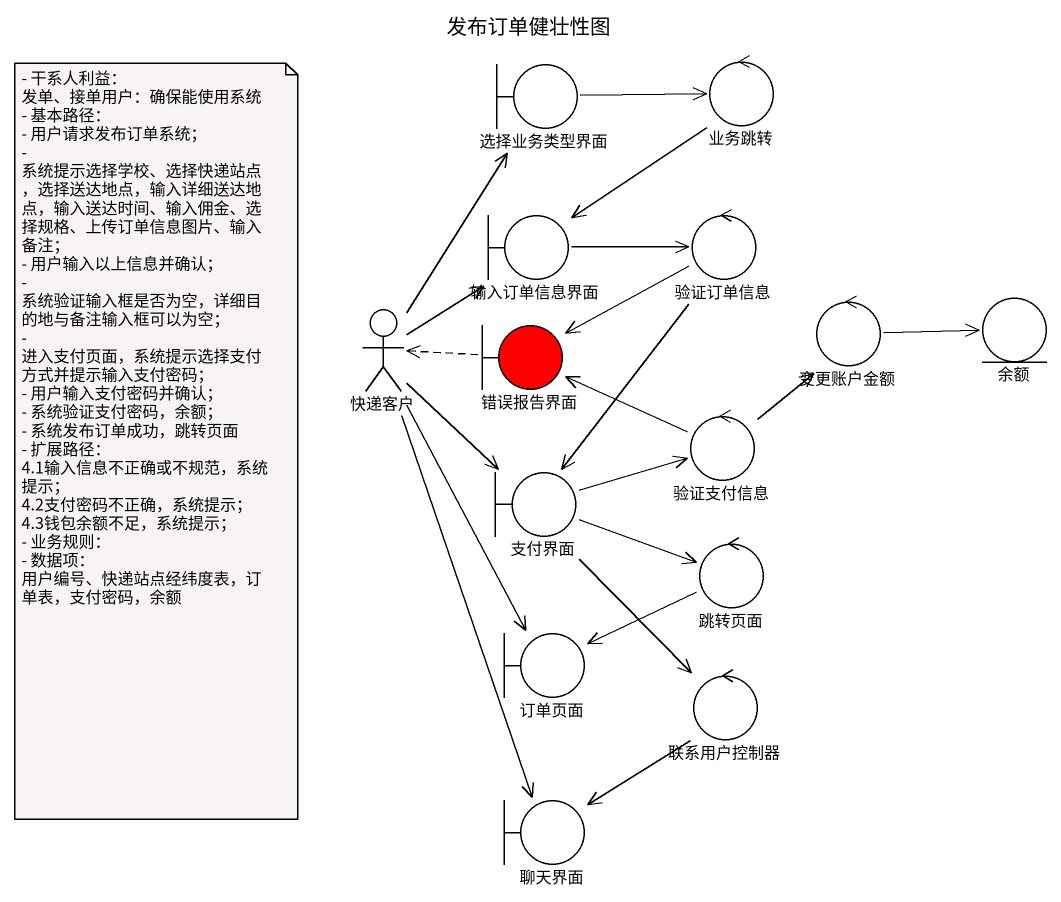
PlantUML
@startuml
title 发布订单健壮性图
boundary 选择业务类型界面
control 业务跳转
boundary 输入订单信息界面
control 验证订单信息
actor 快递客户
control 变更账户金额
entity 余额
boundary 错误报告界面 #FF0000
control 验证支付信息
boundary 支付界面
control 跳转页面
boundary 订单页面
control 联系用户控制器
boundary 聊天界面
选择业务类型界面 -right-> 业务跳转
业务跳转 --> 输入订单信息界面
输入订单信息界面 -right-> 验证订单信息
验证订单信息 -left-> 错误报告界面
验证订单信息 --> 支付界面
快递客户 -up-> 选择业务类型界面
快递客户 -up-> 输入订单信息界面
快递客户 --> 支付界面
快递客户 --> 订单页面
快递客户 --> 聊天界面
变更账户金额 -right-> 余额
错误报告界面 .left.> 快递客户
验证支付信息 -up-> 变更账户金额
验证支付信息 -left-> 错误报告界面
支付界面 -right-> 验证支付信息
支付界面 -right-> 跳转页面
支付界面 --> 联系用户控制器
跳转页面 -left-> 订单页面
联系用户控制器 --> 聊天界面
note as N1
  - 干系人利益：
  发单、接单用户：确保能使用系统
  - 基本路径：
  - 用户请求发布订单系统；
  - 系统提示选择学校、选择快递站点，选择送达地点，输入详细送达地点，输入送达时间、输入佣金、选择规格、上传订单信息图片、输入备注；
  - 用户输入以上信息并确认；
  - 系统验证输入框是否为空，详细目的地与备注输入框可以为空；
  - 进入支付页面，系统提示选择支付方式并提示输入支付密码；
  - 用户输入支付密码并确认；
  - 系统验证支付密码，余额；
  - 系统发布订单成功，跳转页面
  - 扩展路径：
  4.1输入信息不正确或不规范，系统提示；
  4.2支付密码不正确，系统提示；
  4.3钱包余额不足，系统提示；
  - 业务规则：
  - 数据项：
  用户编号、快递站点经纬度表，订单表，支付密码，余额
end note
@enduml
